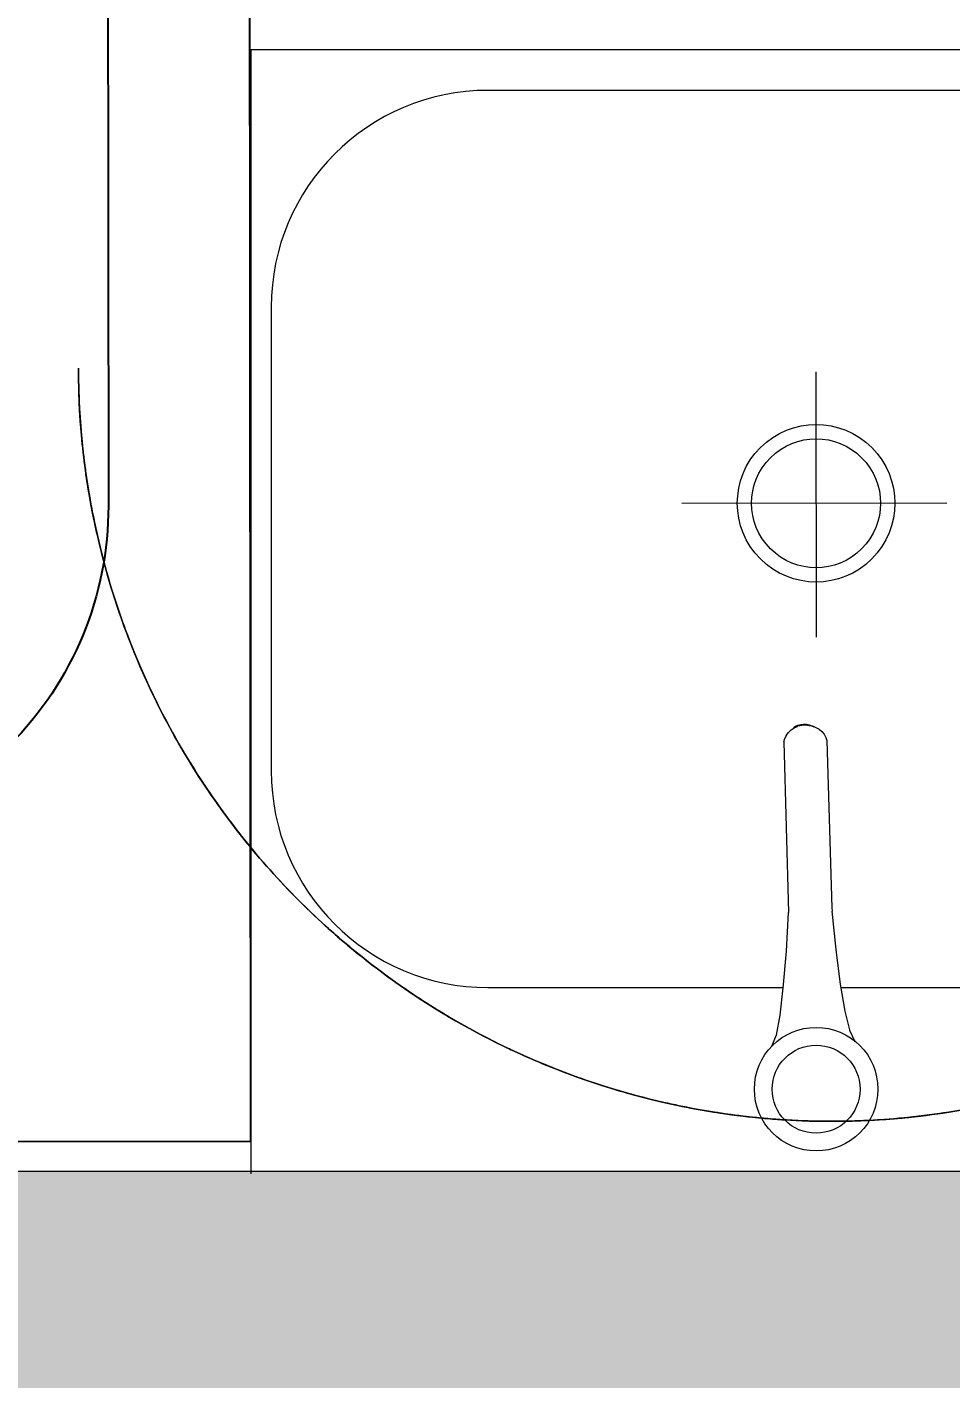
# Model space of a CAD drawing. Header units: millimetres. Extents: x -455656 to 9247092, y 0 to 412358.
# Drawn here: x -213563.7 to -213290.6, y 357166.7 to 357566 of the extents above; entities that cross this region are included whole.
import ezdxf
from ezdxf import colors
from ezdxf.entities.mleader import LeaderData, LeaderLine
from ezdxf.enums import TextEntityAlignment as Align
from ezdxf.math import Vec2, Vec3

# ---------------------------------------------------------------- set-up
doc = ezdxf.new("R2018")
doc.units = ezdxf.units.MM
doc.header["$MEASUREMENT"] = 0
doc.layers.get('0').update_dxf_attribs({"color": 250, "lineweight": 9})
doc.layers.add('АР_Названия помещений', color=124, linetype='Continuous', lineweight=5, plot=False)
for name, color, linetype, lineweight in [('АР_Номер помещения', 1, 'Continuous', 25), ('АР_Помещения_площадь', 19, 'Continuous', 9), ('подлога', 250, 'Continuous', 9)]:
    doc.layers.add(name, color=color, linetype=linetype, lineweight=lineweight)
doc.styles.add('ISOCPEUR', font='isocpeur.TTF', dxfattribs={"width": 0.7})
doc.styles.get("Standard").update_dxf_attribs({"font": 'isocpeur.TTF'})

# ---------------------------------------------------------------- blocks, each defined once
blk = doc.blocks.new('*U52')
at = {"color": 7, "style": 'ISOCPEUR', "width": 0.7, "flags": 1}
blk.add_attdef('КАТЕГОРИЯ', (-499.17, -2092.19), '', height=250, dxfattribs=at)
at = {"layer": 'АР_Номер помещения', "color": 7, "style": 'ISOCPEUR', "width": 0.7}
blk.add_attdef('НОМЕР_ПОМЕЩЕНИЯ', text='', height=300, dxfattribs=at).set_placement((2520.32, -1416.07), align=Align.MIDDLE_CENTER)
at = {"layer": 'АР_Помещения_площадь', "color": 7, "lineweight": 30, "width": 0.7, "flags": 104}
blk.add_attdef('ИМЯ_ПОМЕЩЕНИЯ', text='', height=100, dxfattribs=at).set_placement((157.63, 1217.14), align=Align.MIDDLE_CENTER)
at = {"layer": 'АР_Помещения_площадь', "color": 7, "style": 'ISOCPEUR', "width": 0.7}
blk.add_attdef('ПЛОЩАДЬ_ПОМЕЩЕНИЯ', text='', height=200, dxfattribs=at).set_placement((1399.12, -2454.1), align=Align.MIDDLE_RIGHT)
blk = doc.blocks.new('*U53')
at = {"color": 7, "style": 'ISOCPEUR', "width": 0.7, "flags": 1}
blk.add_attdef('КАТЕГОРИЯ', (-499.17, -2092.19), '', height=250, dxfattribs=at)
at = {"layer": 'АР_Номер помещения', "color": 7, "style": 'ISOCPEUR', "width": 0.7}
blk.add_attdef('НОМЕР_ПОМЕЩЕНИЯ', text='', height=300, dxfattribs=at).set_placement((2781.32, -1797.75), align=Align.MIDDLE_CENTER)
at = {"layer": 'АР_Помещения_площадь', "color": 7, "lineweight": 30, "width": 0.7, "flags": 104}
blk.add_attdef('ИМЯ_ПОМЕЩЕНИЯ', text='', height=100, dxfattribs=at).set_placement((157.63, 1217.14), align=Align.MIDDLE_CENTER)
at = {"layer": 'АР_Помещения_площадь', "color": 7, "style": 'ISOCPEUR', "width": 0.7}
blk.add_attdef('ПЛОЩАДЬ_ПОМЕЩЕНИЯ', text='', height=200, dxfattribs=at).set_placement((4654.37, -5003.83), align=Align.MIDDLE_RIGHT)
blk = doc.blocks.new('_DotSmall')
at = {"color": 0, "linetype": 'ByBlock', "const_width": 0.5}
blk.add_lwpolyline([(-0.0625, 0, 1), (0.0625, 0, 1)], format="xyb", close=True, dxfattribs=at)

msp = doc.modelspace()

# ---------------------------------------------------------------- hatches: boundary and pattern name
at = {"layer": 'подлога', "ltscale": 100}
h = msp.add_hatch(dxfattribs=at)
h.set_pattern_fill('AR-CONC', color=256, scale=30)
h.set_pattern_definition([(50, (0, 247657.5), (215.17805, -18.82564), [22.5, -247.5]), (355, (0, 247657.5), (-41.6254, 225.65764), [18, -198]), (100.45144, (17.93, 247655.93), (173.55265, 206.832), [19.12206, -210.34263]), (46.1842, (0, 247717.5), (320.1724, -49.65578), [33.75, -371.25]), (96.63564, (26.68, 247713.36), (280.3986, 292.2356), [28.6831, -315.51413]), (351.18416, (0, 247717.5), (280.3986, 292.2356), [27, -297]), (21, (30, 247702.5), (179.07212, -120.78567), [22.5, -247.5]), (326, (30, 247702.5), (72.9946, 217.54501), [18, -198]), (71.45144, (44.92, 247692.43), (252.06671, 96.75935), [19.12206, -210.34263]), (37.5, (0, 247657.5), (3.647957, 99.868156), [0, -195.6, 0, -201, 0, -198.75]), (7.5, (0, 247657.5), (78.92086, 118.323514), [0, -114.6, 0, -191.1, 0, -75.75]), (327.5, (-66.9, 247657.5), (160.14673, -6.766462), [0, -75, 0, -234, 0, -310.5]), (317.5, (-96.9, 247657.5), (174.95585, 30.031495), [0, -97.5, 0, -155.4, 0, -220.5])])
h.paths.add_polyline_path([(-212033.92, 358426.23), (-212153.92, 358426.23), (-212153.92, 357228.08), (-217983.92, 357228.08), (-217983.92, 357108.08), (-212153.92, 357108.08), (-212153.92, 355823.49), (-212033.92, 355823.49)])

# ---------------------------------------------------------------- linework, layer by layer
at = {"layer": 'подлога', "color": 132}
for p, q in [((-213160.49, 357559.3, 35.13), (-213497.49, 357559.3, 35.13)), ((-213497.49, 357559.3, 35.13), (-213497.49, 357227.3, 35.13)), ((-213230.49, 357547.3, 35.13), (-213427.49, 357547.3, 35.13)), ((-213491.49, 357483.3, 35.13), (-213491.49, 357346.3, 35.13)), ((-213330.55, 357464.16, 35.13), (-213330.47, 357385.85, 35.13)), ((-213291.83, 357425.39, 35.13), (-213370.14, 357425.3, 35.13)), ((-213338.64, 357357.67, 35.13), (-213337.87, 357358.39, 35.13)), ((-213338.64, 357357.67, 35.13), (-213337.87, 357358.39, 35.13)), ((-213337.87, 357358.39, 35.13), (-213336.97, 357358.99, 35.13)), ((-213337.87, 357358.39, 35.13), (-213336.97, 357358.99, 35.13)), ((-213337.14, 357359.12, 35.13), (-213336.61, 357359.47, 35.13)), ((-213336.97, 357358.99, 35.13), (-213335.95, 357359.44, 35.13)), ((-213336.97, 357358.99, 35.13), (-213335.95, 357359.44, 35.13)), ((-213336.61, 357359.47, 35.13), (-213335.85, 357359.81, 35.13)), ((-213336.34, 357359.48, 35.13), (-213335.27, 357359.76, 35.13)), ((-213336.34, 357359.48, 35.13), (-213335.27, 357359.76, 35.13)), ((-213335.85, 357359.81, 35.13), (-213335.03, 357360.03, 35.13)), ((-213335.27, 357359.76, 35.13), (-213334.17, 357359.88, 35.13)), ((-213335.27, 357359.76, 35.13), (-213334.17, 357359.88, 35.13)), ((-213335.03, 357360.03, 35.13), (-213334.18, 357360.12, 35.13)), ((-213334.18, 357360.12, 35.13), (-213333.33, 357360.08, 35.13)), ((-213334.17, 357359.88, 35.13), (-213333.07, 357359.83, 35.13)), ((-213334.17, 357359.88, 35.13), (-213333.07, 357359.83, 35.13)), ((-213333.33, 357360.08, 35.13), (-213332.5, 357359.91, 35.13)), ((-213333.07, 357359.83, 35.13), (-213331.99, 357359.6, 35.13)), ((-213333.07, 357359.83, 35.13), (-213331.99, 357359.6, 35.13)), ((-213332.5, 357359.91, 35.13), (-213331.71, 357359.61, 35.13)), ((-213331.71, 357359.61, 35.13), (-213331.16, 357359.29, 35.13)), ((-213331.6, 357359.57, 35.13), (-213330.56, 357359.17, 35.13)), ((-213331.6, 357359.57, 35.13), (-213330.56, 357359.17, 35.13)), ((-213330.56, 357359.17, 35.13), (-213329.63, 357358.63, 35.13)), ((-213330.56, 357359.17, 35.13), (-213329.63, 357358.63, 35.13)), ((-213329.63, 357358.63, 35.13), (-213328.82, 357357.95, 35.13)), ((-213329.63, 357358.63, 35.13), (-213328.82, 357357.95, 35.13)), ((-213340, 357354.9, 35.13), (-213339.74, 357355.87, 35.13)), ((-213340, 357354.9, 35.13), (-213339.74, 357355.87, 35.13)), ((-213340, 357354.9, 35.13), (-213338.67, 357304.51, 35.13)), ((-213340, 357354.9, 35.13), (-213338.67, 357304.51, 35.13)), ((-213339.74, 357355.87, 35.13), (-213339.29, 357356.79, 35.13)), ((-213339.3, 357356.79, 35.13), (-213338.64, 357357.67, 35.13)), ((-213328.82, 357357.95, 35.13), (-213328.11, 357357.11, 35.13)), ((-213328.12, 357357.11, 35.13), (-213327.62, 357356.22, 35.13)), ((-213328.12, 357357.11, 35.13), (-213327.62, 357356.22, 35.13)), ((-213327.62, 357356.22, 35.13), (-213327.3, 357355.26, 35.13)), ((-213327.62, 357356.22, 35.13), (-213327.3, 357355.26, 35.13)), ((-213327.3, 357355.26, 35.13), (-213325.88, 357305.88, 35.13)), ((-213323.09, 357282.3, 35.13), (-213230.49, 357282.3, 35.13))]:
    msp.add_line(p, q, dxfattribs=at)
at = {"layer": 'подлога', "color": 161}
for p, q in [((-213339.23, 357293.1, 35.13), (-213338.67, 357304.51, 35.13)), ((-213325.89, 357305.94, 35.13), (-213325.88, 357305.88, 35.13)), ((-213325.88, 357305.88, 35.13), (-213325.75, 357304.89, 35.13)), ((-213325.88, 357305.88, 35.13), (-213325.75, 357304.89, 35.13)), ((-213324.54, 357293.52, 35.13), (-213325.75, 357304.88, 35.13)), ((-213340.22, 357282.12, 35.13), (-213339.23, 357293.1, 35.13)), ((-213323.25, 357283.2, 35.13), (-213324.54, 357293.52, 35.13)), ((-213321.9, 357275.33, 35.13), (-213323.26, 357283.28, 35.13)), ((-213427.49, 357282.3, 35.13), (-213340.21, 357282.3, 35.13)), ((-213341.12, 357274.18, 35.13), (-213340.22, 357282.19, 35.13)), ((-213320.44, 357269.47, 35.13), (-213321.9, 357275.33, 35.13)), ((-213342.24, 357268.24, 35.13), (-213341.12, 357274.18, 35.13)), ((-213343.55, 357264.99, 35.13), (-213342.21, 357268.38, 35.13)), ((-213318.95, 357266.3, 35.13), (-213320.48, 357269.61, 35.13)), ((-213318.95, 357266.3, 35.13), (-213320.48, 357269.61, 35.13))]:
    msp.add_line(p, q, dxfattribs=at)
at = {"layer": 'подлога', "color": 132, "linetype": 'ByBlock', "lineweight": -2, "ltscale": 100, "elevation": 35.13}
msp.add_lwpolyline([(-214102.5, 357236.37), (-213497.5, 357236.9), (-213498.03, 357836.9), (-214103.03, 357836.37), (-214102.5, 357236.37)], dxfattribs=at)
msp.add_lwpolyline([(-213800.58, 357324.37), (-213939.78, 357324.24, -0.414214), (-214039.87, 357424.16), (-214040.09, 357672.97, -0.414214), (-213940.17, 357773.06), (-213639.92, 357773.33, -0.414214), (-213539.83, 357673.41), (-213539.61, 357424.6, -0.414214), (-213639.53, 357324.51), (-213780.58, 357324.38)], format="xyb", dxfattribs=at)
at = {"layer": 'подлога', "ltscale": 100}
msp.add_lwpolyline([(-217983.93, 357228.08), (-212153.92, 357228.08)], dxfattribs=at)
at = {"layer": 'подлога', "color": 132}
msp.add_circle((-213330.49, 357252.3, 35.13), 18.25, dxfattribs=at)
at = {"layer": 'подлога', "color": 161}
msp.add_circle((-213330.49, 357252.3, 35.13), 13, dxfattribs=at)
at = {"layer": 'подлога', "color": 132}
for centre, start, end in [((-213427.49, 357483.3, 35.13), 90, 180), ((-213427.49, 357346.3, 35.13), 180, 270)]:
    msp.add_arc(centre, 64, start, end, dxfattribs=at)
for major_axis in [(16.45, -16.45), (13.47, -13.47)]:
    msp.add_ellipse((-213330.51, 357425.35, 35.13), major_axis=major_axis, ratio=1, start_param=4.712389, end_param=10.995574, dxfattribs=at)
at = {"layer": 'подлога', "color": 161}
for points, knots in [([(-213548.44, 357465.3), (-213548.48, 357448.65), (-213544.68, 357415.38), (-213528.1, 357367.95), (-213501.37, 357325.41), (-213465.84, 357289.88), (-213423.3, 357263.15), (-213382.43, 357248.85), (-213356.33, 357244.67), (-213346.63, 357243.77)], [0, 0, 0, 0, 0.0714286, 0.1428571, 0.2142857, 0.2857143, 0.3571429, 0.4285714, 0.4703604, 0.4703604, 0.4703604, 0.4703604]), ([(-213346.63, 357243.77), (-213356.33, 357244.67), (-213382.43, 357248.85), (-213423.3, 357263.15), (-213465.84, 357289.88), (-213501.37, 357325.41), (-213528.1, 357367.95), (-213544.68, 357415.38), (-213548.48, 357448.65), (-213548.44, 357465.3)], [0.5296396, 0.5296396, 0.5296396, 0.5296396, 0.5714286, 0.6428571, 0.7142857, 0.7857143, 0.8571429, 0.9285714, 1, 1, 1, 1]), ([(-213346.63, 357243.77), (-213356.33, 357244.67), (-213382.43, 357248.85), (-213423.3, 357263.15), (-213465.84, 357289.88), (-213501.37, 357325.41), (-213528.1, 357367.95), (-213544.68, 357415.38), (-213548.48, 357448.65), (-213548.44, 357465.3)], [0.5296396, 0.5296396, 0.5296396, 0.5296396, 0.5714286, 0.6428571, 0.7142857, 0.7857143, 0.8571429, 0.9285714, 1, 1, 1, 1]), ([(-213548.44, 357465.3), (-213548.48, 357448.65), (-213544.68, 357415.38), (-213528.1, 357367.95), (-213501.37, 357325.41), (-213465.84, 357289.88), (-213423.3, 357263.15), (-213382.43, 357248.85), (-213356.33, 357244.67), (-213346.63, 357243.77)], [0, 0, 0, 0, 0.0714286, 0.1428571, 0.2142857, 0.2857143, 0.3571429, 0.4285714, 0.4703604, 0.4703604, 0.4703604, 0.4703604]), ([(-213544.55, 357423.86), (-213544.04, 357421.16), (-213542.54, 357414.01), (-213540.7, 357406.94), (-213539.41, 357402.58)], [0.05963791, 0.05963791, 0.05963791, 0.05963791, 0.07142857, 0.09097126, 0.09097126, 0.09097126, 0.09097126]), ([(-213539.41, 357402.58), (-213540.7, 357406.94), (-213542.54, 357414.01), (-213544.04, 357421.16), (-213544.55, 357423.86)], [0.90902874, 0.90902874, 0.90902874, 0.90902874, 0.92857143, 0.94036038, 0.94036038, 0.94036038, 0.94036038]), ([(-213539.41, 357402.58), (-213540.7, 357406.94), (-213542.54, 357414.01), (-213544.04, 357421.16), (-213544.55, 357423.86)], [0.90902874, 0.90902874, 0.90902874, 0.90902874, 0.92857143, 0.94036038, 0.94036038, 0.94036038, 0.94036038]), ([(-213544.55, 357423.86), (-213544.04, 357421.16), (-213542.54, 357414.01), (-213540.7, 357406.94), (-213539.41, 357402.58)], [0.05963791, 0.05963791, 0.05963791, 0.05963791, 0.07142857, 0.09097126, 0.09097126, 0.09097126, 0.09097126]), ([(-213532.7, 357383.11), (-213530.77, 357378.26), (-213527.85, 357371.6), (-213524.61, 357365.1), (-213523.68, 357363.28)], [0.12043446, 0.12043446, 0.12043446, 0.12043446, 0.14285714, 0.15161664, 0.15161664, 0.15161664, 0.15161664]), ([(-213523.68, 357363.28), (-213524.61, 357365.1), (-213527.85, 357371.6), (-213530.77, 357378.26), (-213532.7, 357383.11)], [0.84838336, 0.84838336, 0.84838336, 0.84838336, 0.85714286, 0.87956201, 0.87956201, 0.87956201, 0.87956201]), ([(-213523.68, 357363.28), (-213524.61, 357365.1), (-213527.85, 357371.6), (-213530.77, 357378.26), (-213532.7, 357383.11)], [0.84838336, 0.84838336, 0.84838336, 0.84838336, 0.85714286, 0.87956201, 0.87956201, 0.87956201, 0.87956201]), ([(-213532.7, 357383.11), (-213530.77, 357378.26), (-213527.85, 357371.6), (-213524.61, 357365.1), (-213523.68, 357363.28)], [0.12043446, 0.12043446, 0.12043446, 0.12043446, 0.14285714, 0.15161664, 0.15161664, 0.15161664, 0.15161664]), ([(-213500.78, 357327.68), (-213500.49, 357327.31), (-213496.24, 357321.95), (-213491.74, 357316.78), (-213487.35, 357312.16)], [0.21226795, 0.21226795, 0.21226795, 0.21226795, 0.21428571, 0.24163209, 0.24163209, 0.24163209, 0.24163209]), ([(-213487.36, 357312.17), (-213491.74, 357316.79), (-213496.24, 357321.95), (-213500.49, 357327.31), (-213500.78, 357327.68)], [0.75838304, 0.75838304, 0.75838304, 0.75838304, 0.78571429, 0.78773205, 0.78773205, 0.78773205, 0.78773205]), ([(-213487.36, 357312.17), (-213491.74, 357316.79), (-213496.24, 357321.95), (-213500.49, 357327.31), (-213500.78, 357327.68)], [0.75838304, 0.75838304, 0.75838304, 0.75838304, 0.78571429, 0.78773205, 0.78773205, 0.78773205, 0.78773205]), ([(-213500.78, 357327.68), (-213500.49, 357327.31), (-213496.24, 357321.95), (-213491.74, 357316.78), (-213487.35, 357312.16)], [0.21226795, 0.21226795, 0.21226795, 0.21226795, 0.21428571, 0.24163209, 0.24163209, 0.24163209, 0.24163209]), ([(-213471.55, 357297.06), (-213469.29, 357295.11), (-213464.04, 357290.74), (-213458.58, 357286.62), (-213455.45, 357284.38)], [0.27291929, 0.27291929, 0.27291929, 0.27291929, 0.28571429, 0.30224742, 0.30224742, 0.30224742, 0.30224742]), ([(-213455.45, 357284.38), (-213458.58, 357286.62), (-213464.04, 357290.74), (-213469.29, 357295.11), (-213471.55, 357297.06)], [0.69775257, 0.69775257, 0.69775257, 0.69775257, 0.71428571, 0.72708071, 0.72708071, 0.72708071, 0.72708071]), ([(-213455.45, 357284.38), (-213458.58, 357286.62), (-213464.04, 357290.74), (-213469.29, 357295.11), (-213471.55, 357297.06)], [0.69775257, 0.69775257, 0.69775257, 0.69775257, 0.71428571, 0.72708071, 0.72708071, 0.72708071, 0.72708071]), ([(-213471.55, 357297.06), (-213469.29, 357295.11), (-213464.04, 357290.74), (-213458.58, 357286.62), (-213455.45, 357284.38)], [0.27291929, 0.27291929, 0.27291929, 0.27291929, 0.28571429, 0.30224742, 0.30224742, 0.30224742, 0.30224742]), ([(-213437.05, 357272.53), (-213432.29, 357269.79), (-213426.23, 357266.59), (-213420.04, 357263.67), (-213418.81, 357263.11)], [0.33356546, 0.33356546, 0.33356546, 0.33356546, 0.35714286, 0.36294683, 0.36294683, 0.36294683, 0.36294683]), ([(-213418.81, 357263.11), (-213420.04, 357263.67), (-213426.23, 357266.59), (-213432.29, 357269.79), (-213437.05, 357272.53)], [0.63705317, 0.63705317, 0.63705317, 0.63705317, 0.64285714, 0.66643454, 0.66643454, 0.66643454, 0.66643454]), ([(-213418.81, 357263.11), (-213420.04, 357263.67), (-213426.23, 357266.59), (-213432.29, 357269.79), (-213437.05, 357272.53)], [0.63705317, 0.63705317, 0.63705317, 0.63705317, 0.64285714, 0.66643454, 0.66643454, 0.66643454, 0.66643454]), ([(-213437.05, 357272.53), (-213432.29, 357269.79), (-213426.23, 357266.59), (-213420.04, 357263.67), (-213418.81, 357263.11)], [0.33356546, 0.33356546, 0.33356546, 0.33356546, 0.35714286, 0.36294683, 0.36294683, 0.36294683, 0.36294683]), ([(-213314.74, 357243.08), (-213301.85, 357243.74), (-213272.47, 357247.79), (-213240.25, 357259.07), (-213221.59, 357268.74), (-213217.78, 357270.86)], [0.5160358, 0.5160358, 0.5160358, 0.5160358, 0.5714286, 0.6428571, 0.6615947, 0.6615947, 0.6615947, 0.6615947]), ([(-213217.78, 357270.86), (-213221.59, 357268.74), (-213240.25, 357259.07), (-213272.47, 357247.79), (-213301.85, 357243.74), (-213314.74, 357243.08)], [0.3384053, 0.3384053, 0.3384053, 0.3384053, 0.3571429, 0.4285714, 0.4839642, 0.4839642, 0.4839642, 0.4839642]), ([(-213217.78, 357270.86), (-213221.59, 357268.74), (-213240.25, 357259.07), (-213272.47, 357247.79), (-213301.85, 357243.74), (-213314.74, 357243.08)], [0.3384053, 0.3384053, 0.3384053, 0.3384053, 0.3571429, 0.4285714, 0.4839642, 0.4839642, 0.4839642, 0.4839642]), ([(-213314.74, 357243.08), (-213301.85, 357243.74), (-213272.47, 357247.79), (-213240.25, 357259.07), (-213221.59, 357268.74), (-213217.78, 357270.86)], [0.5160358, 0.5160358, 0.5160358, 0.5160358, 0.5714286, 0.6428571, 0.6615947, 0.6615947, 0.6615947, 0.6615947]), ([(-213378.82, 357249.18), (-213377.7, 357248.9), (-213370.62, 357247.23), (-213363.46, 357245.9), (-213357.4, 357245.04)], [0.42361631, 0.42361631, 0.42361631, 0.42361631, 0.42857143, 0.45485042, 0.45485042, 0.45485042, 0.45485042]), ([(-213357.4, 357245.04), (-213363.46, 357245.9), (-213370.62, 357247.23), (-213377.7, 357248.9), (-213378.82, 357249.18)], [0.54514958, 0.54514958, 0.54514958, 0.54514958, 0.57142857, 0.57638369, 0.57638369, 0.57638369, 0.57638369]), ([(-213357.4, 357245.04), (-213363.46, 357245.9), (-213370.62, 357247.23), (-213377.7, 357248.9), (-213378.82, 357249.18)], [0.54514958, 0.54514958, 0.54514958, 0.54514958, 0.57142857, 0.57638369, 0.57638369, 0.57638369, 0.57638369]), ([(-213378.82, 357249.18), (-213377.7, 357248.9), (-213370.62, 357247.23), (-213363.46, 357245.9), (-213357.4, 357245.04)], [0.42361631, 0.42361631, 0.42361631, 0.42361631, 0.42857143, 0.45485042, 0.45485042, 0.45485042, 0.45485042]), ([(-213339.81, 357243.23), (-213335.19, 357242.95), (-213329.11, 357242.76), (-213323.03, 357242.82), (-213321.57, 357242.84)], [0.48014619, 0.48014619, 0.48014619, 0.48014619, 0.5, 0.50624923, 0.50624923, 0.50624923, 0.50624923]), ([(-213321.57, 357242.84), (-213323.03, 357242.82), (-213329.11, 357242.76), (-213335.19, 357242.95), (-213339.81, 357243.23)], [0.49375077, 0.49375077, 0.49375077, 0.49375077, 0.5, 0.51985381, 0.51985381, 0.51985381, 0.51985381]), ([(-213321.57, 357242.84), (-213323.03, 357242.82), (-213329.11, 357242.76), (-213335.19, 357242.95), (-213339.81, 357243.23)], [0.49375077, 0.49375077, 0.49375077, 0.49375077, 0.5, 0.51985381, 0.51985381, 0.51985381, 0.51985381]), ([(-213339.81, 357243.23), (-213335.19, 357242.95), (-213329.11, 357242.76), (-213323.03, 357242.82), (-213321.57, 357242.84)], [0.48014619, 0.48014619, 0.48014619, 0.48014619, 0.5, 0.50624923, 0.50624923, 0.50624923, 0.50624923]), ([(-213339.23, 357243.2), (-213334.8, 357242.93), (-213328.92, 357242.76), (-213323.03, 357242.82), (-213321.57, 357242.84)], [0.48098207, 0.48098207, 0.48098207, 0.48098207, 0.5, 0.50624921, 0.50624921, 0.50624921, 0.50624921]), ([(-213321.57, 357242.84), (-213323.03, 357242.82), (-213328.92, 357242.76), (-213334.8, 357242.93), (-213339.23, 357243.2)], [0.49375077, 0.49375077, 0.49375077, 0.49375077, 0.5, 0.51901793, 0.51901793, 0.51901793, 0.51901793]), ([(-213321.57, 357242.84), (-213323.03, 357242.82), (-213328.92, 357242.76), (-213334.8, 357242.93), (-213339.23, 357243.2)], [0.49375077, 0.49375077, 0.49375077, 0.49375077, 0.5, 0.51901793, 0.51901793, 0.51901793, 0.51901793]), ([(-213339.23, 357243.2), (-213334.8, 357242.93), (-213328.92, 357242.76), (-213323.03, 357242.82), (-213321.57, 357242.84)], [0.48098207, 0.48098207, 0.48098207, 0.48098207, 0.5, 0.50624921, 0.50624921, 0.50624921, 0.50624921])]:
    msp.add_open_spline(points, degree=3, knots=knots, dxfattribs=at)
for points in [[(-213548.44, 357465.3), (-213548.46, 357458.23), (-213548.12, 357451.17), (-213547.45, 357444.13)], [(-213547.45, 357444.13), (-213548.12, 357451.17), (-213548.46, 357458.23), (-213548.44, 357465.3)], [(-213547.45, 357444.13), (-213548.12, 357451.17), (-213548.46, 357458.23), (-213548.44, 357465.3)], [(-213548.44, 357465.3), (-213548.46, 357458.23), (-213548.12, 357451.17), (-213547.45, 357444.13)], [(-213547.45, 357444.13), (-213546.8, 357437.33), (-213545.83, 357430.57), (-213544.55, 357423.86)], [(-213544.55, 357423.86), (-213545.83, 357430.57), (-213546.8, 357437.34), (-213547.45, 357444.13)], [(-213544.55, 357423.86), (-213545.83, 357430.57), (-213546.8, 357437.34), (-213547.45, 357444.13)], [(-213547.45, 357444.13), (-213546.8, 357437.33), (-213545.83, 357430.57), (-213544.55, 357423.86)], [(-213544.55, 357423.86), (-213544.55, 357423.86), (-213544.55, 357423.86), (-213544.55, 357423.86)], [(-213544.55, 357423.86), (-213544.55, 357423.86), (-213544.55, 357423.86), (-213544.55, 357423.86)], [(-213539.41, 357402.58), (-213537.48, 357395.99), (-213535.24, 357389.49), (-213532.7, 357383.11)], [(-213532.7, 357383.11), (-213535.24, 357389.49), (-213537.48, 357395.99), (-213539.41, 357402.58)], [(-213532.7, 357383.11), (-213535.24, 357389.49), (-213537.48, 357395.99), (-213539.41, 357402.58)], [(-213539.41, 357402.58), (-213537.48, 357395.99), (-213535.24, 357389.49), (-213532.7, 357383.11)], [(-213532.7, 357383.11), (-213532.7, 357383.11), (-213532.7, 357383.11), (-213532.7, 357383.11)], [(-213532.7, 357383.11), (-213532.7, 357383.11), (-213532.7, 357383.11), (-213532.7, 357383.11)], [(-213532.7, 357383.11), (-213532.7, 357383.11), (-213532.7, 357383.11), (-213532.7, 357383.11)], [(-213532.7, 357383.11), (-213532.7, 357383.11), (-213532.7, 357383.11), (-213532.7, 357383.11)], [(-213523.68, 357363.28), (-213520.54, 357357.2), (-213517.11, 357351.26), (-213513.43, 357345.49)], [(-213513.43, 357345.49), (-213517.12, 357351.26), (-213520.54, 357357.2), (-213523.68, 357363.28)], [(-213513.43, 357345.49), (-213517.12, 357351.26), (-213520.54, 357357.2), (-213523.68, 357363.28)], [(-213523.68, 357363.28), (-213520.54, 357357.2), (-213517.11, 357351.26), (-213513.43, 357345.49)], [(-213513.43, 357345.49), (-213513.43, 357345.48), (-213513.43, 357345.48), (-213513.43, 357345.48)], [(-213513.42, 357345.48), (-213513.43, 357345.48), (-213513.43, 357345.49), (-213513.43, 357345.49)], [(-213513.42, 357345.48), (-213513.43, 357345.48), (-213513.43, 357345.49), (-213513.43, 357345.49)], [(-213513.43, 357345.49), (-213513.43, 357345.48), (-213513.43, 357345.48), (-213513.43, 357345.48)], [(-213513.43, 357345.48), (-213509.5, 357339.35), (-213505.28, 357333.4), (-213500.78, 357327.68)], [(-213513.43, 357345.48), (-213509.5, 357339.35), (-213505.28, 357333.4), (-213500.78, 357327.68)], [(-213500.78, 357327.68), (-213505.28, 357333.4), (-213509.5, 357339.34), (-213513.42, 357345.48)], [(-213500.78, 357327.68), (-213505.28, 357333.4), (-213509.5, 357339.34), (-213513.42, 357345.48)], [(-213487.34, 357312.15), (-213487.35, 357312.16), (-213487.35, 357312.16), (-213487.36, 357312.17)], [(-213487.34, 357312.15), (-213487.35, 357312.16), (-213487.35, 357312.16), (-213487.36, 357312.17)], [(-213487.35, 357312.16), (-213487.35, 357312.16), (-213487.35, 357312.16), (-213487.35, 357312.16)], [(-213487.35, 357312.16), (-213482.33, 357306.87), (-213477.06, 357301.83), (-213471.55, 357297.06)], [(-213487.35, 357312.16), (-213487.35, 357312.16), (-213487.35, 357312.16), (-213487.35, 357312.16)], [(-213487.35, 357312.16), (-213482.33, 357306.87), (-213477.06, 357301.83), (-213471.55, 357297.06)], [(-213471.55, 357297.06), (-213477.05, 357301.83), (-213482.33, 357306.86), (-213487.34, 357312.15)], [(-213471.55, 357297.06), (-213477.05, 357301.83), (-213482.33, 357306.86), (-213487.34, 357312.15)], [(-213455.45, 357284.38), (-213455.44, 357284.37), (-213455.44, 357284.37), (-213455.43, 357284.36)], [(-213455.41, 357284.35), (-213455.43, 357284.36), (-213455.44, 357284.37), (-213455.45, 357284.38)], [(-213455.41, 357284.35), (-213455.43, 357284.36), (-213455.44, 357284.37), (-213455.45, 357284.38)], [(-213455.45, 357284.38), (-213455.44, 357284.37), (-213455.44, 357284.37), (-213455.43, 357284.36)], [(-213455.43, 357284.36), (-213449.5, 357280.12), (-213443.37, 357276.17), (-213437.05, 357272.53)], [(-213455.43, 357284.36), (-213449.5, 357280.12), (-213443.37, 357276.17), (-213437.05, 357272.53)], [(-213437.05, 357272.53), (-213443.36, 357276.17), (-213449.49, 357280.11), (-213455.41, 357284.35)], [(-213437.05, 357272.53), (-213443.36, 357276.17), (-213449.49, 357280.11), (-213455.41, 357284.35)], [(-213418.81, 357263.11), (-213412.19, 357260.07), (-213405.42, 357257.35), (-213398.54, 357254.98)], [(-213398.54, 357254.98), (-213405.42, 357257.35), (-213412.19, 357260.07), (-213418.81, 357263.11)], [(-213398.54, 357254.98), (-213405.42, 357257.35), (-213412.19, 357260.07), (-213418.81, 357263.11)], [(-213418.81, 357263.11), (-213412.19, 357260.07), (-213405.42, 357257.35), (-213398.54, 357254.98)], [(-213398.54, 357254.98), (-213392.06, 357252.74), (-213385.48, 357250.81), (-213378.82, 357249.18)], [(-213378.82, 357249.18), (-213385.48, 357250.81), (-213392.06, 357252.74), (-213398.54, 357254.98)], [(-213378.82, 357249.18), (-213385.48, 357250.81), (-213392.06, 357252.74), (-213398.54, 357254.98)], [(-213398.54, 357254.98), (-213392.06, 357252.74), (-213385.48, 357250.81), (-213378.82, 357249.18)], [(-213357.4, 357245.04), (-213353.82, 357244.53), (-213350.23, 357244.1), (-213346.63, 357243.77)], [(-213346.63, 357243.77), (-213350.23, 357244.1), (-213353.82, 357244.53), (-213357.4, 357245.04)], [(-213346.63, 357243.77), (-213350.23, 357244.1), (-213353.82, 357244.53), (-213357.4, 357245.04)], [(-213357.4, 357245.04), (-213353.82, 357244.53), (-213350.23, 357244.1), (-213346.63, 357243.77)], [(-213346.63, 357243.77), (-213344.36, 357243.55), (-213342.09, 357243.38), (-213339.81, 357243.23)], [(-213339.81, 357243.23), (-213342.09, 357243.38), (-213344.36, 357243.55), (-213346.63, 357243.77)], [(-213339.81, 357243.23), (-213342.09, 357243.38), (-213344.36, 357243.55), (-213346.63, 357243.77)], [(-213346.63, 357243.77), (-213344.36, 357243.55), (-213342.09, 357243.38), (-213339.81, 357243.23)], [(-213346.63, 357243.77), (-213346.25, 357243.73), (-213345.87, 357243.7), (-213345.49, 357243.66)], [(-213345.49, 357243.66), (-213345.87, 357243.7), (-213346.25, 357243.73), (-213346.63, 357243.77)], [(-213345.49, 357243.66), (-213345.87, 357243.7), (-213346.25, 357243.73), (-213346.63, 357243.77)], [(-213346.63, 357243.77), (-213346.25, 357243.73), (-213345.87, 357243.7), (-213345.49, 357243.66)], [(-213345.49, 357243.66), (-213343.6, 357243.5), (-213341.71, 357243.35), (-213339.81, 357243.23)], [(-213339.81, 357243.23), (-213341.71, 357243.35), (-213343.6, 357243.5), (-213345.49, 357243.66)], [(-213339.81, 357243.23), (-213341.71, 357243.35), (-213343.6, 357243.5), (-213345.49, 357243.66)], [(-213345.49, 357243.66), (-213343.6, 357243.5), (-213341.71, 357243.35), (-213339.81, 357243.23)], [(-213339.81, 357243.23), (-213339.62, 357243.22), (-213339.42, 357243.21), (-213339.23, 357243.2)], [(-213339.23, 357243.2), (-213339.42, 357243.21), (-213339.62, 357243.22), (-213339.81, 357243.23)], [(-213339.23, 357243.2), (-213339.42, 357243.21), (-213339.62, 357243.22), (-213339.81, 357243.23)], [(-213339.81, 357243.23), (-213339.62, 357243.22), (-213339.42, 357243.21), (-213339.23, 357243.2)], [(-213321.57, 357242.84), (-213319.29, 357242.89), (-213317.02, 357242.97), (-213314.74, 357243.08)], [(-213314.74, 357243.08), (-213317.02, 357242.97), (-213319.29, 357242.89), (-213321.57, 357242.84)], [(-213314.74, 357243.08), (-213317.02, 357242.97), (-213319.29, 357242.89), (-213321.57, 357242.84)], [(-213321.57, 357242.84), (-213319.29, 357242.89), (-213317.02, 357242.97), (-213314.74, 357243.08)], [(-213321.57, 357242.84), (-213319.29, 357242.89), (-213317.02, 357242.97), (-213314.74, 357243.08)], [(-213314.74, 357243.08), (-213317.02, 357242.97), (-213319.29, 357242.89), (-213321.57, 357242.84)], [(-213314.74, 357243.08), (-213317.02, 357242.97), (-213319.29, 357242.89), (-213321.57, 357242.84)], [(-213321.57, 357242.84), (-213319.29, 357242.89), (-213317.02, 357242.97), (-213314.74, 357243.08)], [(-213314.74, 357243.08), (-213310.85, 357243.28), (-213306.97, 357243.58), (-213303.1, 357243.98)], [(-213303.1, 357243.98), (-213306.97, 357243.58), (-213310.85, 357243.28), (-213314.74, 357243.08)], [(-213303.1, 357243.98), (-213306.97, 357243.58), (-213310.85, 357243.28), (-213314.74, 357243.08)], [(-213314.74, 357243.08), (-213310.85, 357243.28), (-213306.97, 357243.58), (-213303.1, 357243.98)], [(-213303.1, 357243.98), (-213298.54, 357244.45), (-213293.99, 357245.06), (-213289.46, 357245.81)], [(-213289.46, 357245.81), (-213293.99, 357245.06), (-213298.53, 357244.45), (-213303.1, 357243.98)], [(-213289.46, 357245.81), (-213293.99, 357245.06), (-213298.53, 357244.45), (-213303.1, 357243.98)], [(-213303.1, 357243.98), (-213298.54, 357244.45), (-213293.99, 357245.06), (-213289.46, 357245.81)]]:
    msp.add_open_spline(points, degree=3, dxfattribs=at)

# ---------------------------------------------------------------- block references
at = {"layer": 'подлога'}
ref = msp.add_blockref('*U52', (-217247.64, 366337.34), dxfattribs=at)
lines = msp.add_mtext('\\W0.8000;Холодный цех', dxfattribs={"layer": 'АР_Названия помещений', "insert": (-215396.5, 365259), "char_height": 2696.6508, "width": 926.94, "attachment_point": 1})
ref.add_attrib('ИМЯ_ПОМЕЩЕНИЯ', '', (-215396.5, 365259), dxfattribs={"flags": 104}).embed_mtext(lines)
ref = msp.add_blockref('*U53', (-217247.73, 363164.3), dxfattribs=at)
lines = msp.add_mtext('\\W0.8000;Горячий цех', dxfattribs={"layer": 'АР_Названия помещений', "insert": (-214485.6, 360598.71), "char_height": 2696.6508, "width": 926.94, "attachment_point": 1})
ref.add_attrib('ИМЯ_ПОМЕЩЕНИЯ', '', (-214485.6, 360598.71), dxfattribs={"flags": 104}).embed_mtext(lines)

# ---------------------------------------------------------------- leaders
ml = msp.add_multileader_mtext('Standard', dxfattribs=at)
ml.set_content('{\\W0.8;-2,250}', color=256, style='ISOCPEUR')
ml.set_leader_properties(color=256, linetype='Continuous', lineweight=-1)
ml.set_arrow_properties(name='DOTSMALL')
ml.build(insert=Vec2(0, 0))
ml.multileader.update_dxf_attribs({"has_text_frame": 1, "text_left_attachment_type": 4, "text_right_attachment_type": 4, "dogleg_length": 100, "arrow_head_size": 180})
ctx = ml.context
ctx.base_point, ctx.char_height, ctx.arrow_head_size, ctx.landing_gap_size, ctx.plane_origin = Vec3(-297233.62, 376010.36), 250, 180, 50, Vec3(-296855.54, 374536.34)
ctx.left_attachment, ctx.right_attachment = 4, 4
notes = []
notes.append((ctx, [(0, (0, 0, 0), (0, 0), (1, 0), 1, [])]))
ctx.mtext.insert, ctx.mtext.width, ctx.mtext.defined_height, ctx.mtext.line_spacing_style, ctx.mtext.flow_direction = Vec3(-297183.62, 376343.69), 769.989, 343.89, 2, 5
ml = msp.add_multileader_mtext('Standard', dxfattribs=at)
ml.set_content('{\\W0.8;-2,550}', color=256, style='ISOCPEUR')
ml.set_leader_properties(color=256, linetype='Continuous', lineweight=-1)
ml.set_arrow_properties(name='DOTSMALL')
ml.build(insert=Vec2(0, 0))
ml.multileader.update_dxf_attribs({"has_text_frame": 1, "text_left_attachment_type": 4, "text_right_attachment_type": 4, "dogleg_length": 100, "arrow_head_size": 180})
ctx = ml.context
ctx.base_point, ctx.char_height, ctx.arrow_head_size, ctx.landing_gap_size, ctx.plane_origin = Vec3(-302775.82, 371600.76, -1.96), 250, 180, 50, Vec3(-302295.49, 369356.75, -1.96)
ctx.left_attachment, ctx.right_attachment = 4, 4
notes.append((ctx, [(0, (0, 0, 0), (0, 0), (1, 0), 1, [])]))
ctx.mtext.insert, ctx.mtext.width, ctx.mtext.defined_height, ctx.mtext.line_spacing_style, ctx.mtext.flow_direction = Vec3(-302725.82, 371934.1, -1.96), 801.0864, 330.71, 2, 5
ml = msp.add_multileader_mtext('Standard', dxfattribs=at)
ml.set_content('{\\W0.8;-2,250}', color=256, style='ISOCPEUR')
ml.set_leader_properties(color=256, linetype='Continuous', lineweight=-1)
ml.set_arrow_properties(name='DOTSMALL')
ml.build(insert=Vec2(0, 0))
ml.multileader.update_dxf_attribs({"has_text_frame": 1, "text_left_attachment_type": 4, "text_right_attachment_type": 4, "dogleg_length": 100, "arrow_head_size": 180})
ctx = ml.context
ctx.base_point, ctx.char_height, ctx.arrow_head_size, ctx.landing_gap_size, ctx.plane_origin = Vec3(-298305.8, 367924.54, 0), 250, 180, 50, Vec3(-302964.31, 364072.23, 0)
ctx.left_attachment, ctx.right_attachment = 4, 4
notes.append((ctx, [(0, (0, 0, 0), (0, 0), (1, 0), 1, [])]))
ctx.mtext.insert, ctx.mtext.width, ctx.mtext.defined_height, ctx.mtext.line_spacing_style, ctx.mtext.flow_direction = Vec3(-298255.8, 368257.88, 0), 769.989, 343.89, 2, 5
ml = msp.add_multileader_mtext('Standard', dxfattribs=at)
ml.set_content('{\\W0.8;-2,550}', color=256, style='ISOCPEUR')
ml.set_leader_properties(color=256, linetype='Continuous', lineweight=-1)
ml.set_arrow_properties(name='DOTSMALL')
ml.build(insert=Vec2(0, 0))
ml.multileader.update_dxf_attribs({"has_text_frame": 1, "text_left_attachment_type": 4, "text_right_attachment_type": 4, "dogleg_length": 100, "arrow_head_size": 180})
ctx = ml.context
ctx.base_point, ctx.char_height, ctx.arrow_head_size, ctx.landing_gap_size, ctx.plane_origin = Vec3(-314736.01, 367730.78, -1.96), 250, 180, 50, Vec3(-314255.68, 365486.76, -1.96)
ctx.left_attachment, ctx.right_attachment = 4, 4
notes.append((ctx, [(0, (0, 0, 0), (0, 0), (1, 0), 1, [])]))
ctx.mtext.insert, ctx.mtext.width, ctx.mtext.defined_height, ctx.mtext.line_spacing_style, ctx.mtext.flow_direction = Vec3(-314686.01, 368064.11, -1.96), 801.0864, 330.71, 2, 5
ml = msp.add_multileader_mtext('Standard', dxfattribs=at)
ml.set_content('{\\W0.8;-2,250}', color=256, style='ISOCPEUR')
ml.set_leader_properties(color=256, linetype='Continuous', lineweight=-1)
ml.set_arrow_properties(name='DOTSMALL')
ml.build(insert=Vec2(0, 0))
ml.multileader.update_dxf_attribs({"has_text_frame": 1, "text_left_attachment_type": 4, "text_right_attachment_type": 4, "dogleg_length": 100, "arrow_head_size": 180})
ctx = ml.context
ctx.base_point, ctx.char_height, ctx.arrow_head_size, ctx.landing_gap_size, ctx.plane_origin = Vec3(-336127.5, 364643.36, 0), 250, 180, 50, Vec3(-337173.96, 363586.26, 0)
ctx.left_attachment, ctx.right_attachment = 4, 4
notes.append((ctx, [(0, (0, 0, 0), (0, 0), (1, 0), 1, [])]))
ctx.mtext.insert, ctx.mtext.width, ctx.mtext.defined_height, ctx.mtext.line_spacing_style, ctx.mtext.flow_direction = Vec3(-336077.5, 364976.69, 0), 769.989, 343.89, 2, 5
ml = msp.add_multileader_mtext('Standard', dxfattribs=at)
ml.set_content('{\\W0.8;-2,650}', color=256, style='ISOCPEUR')
ml.set_leader_properties(color=256, linetype='Continuous', lineweight=-1)
ml.set_arrow_properties(name='DOTSMALL')
ml.build(insert=Vec2(0, 0))
ml.multileader.update_dxf_attribs({"has_text_frame": 1, "text_left_attachment_type": 4, "text_right_attachment_type": 4, "dogleg_length": 100, "arrow_head_size": 180})
ctx = ml.context
ctx.base_point, ctx.char_height, ctx.arrow_head_size, ctx.landing_gap_size, ctx.plane_origin = Vec3(-302139.5, 361891.17), 250, 180, 50, Vec3(-302336.26, 360160.35)
ctx.left_attachment, ctx.right_attachment = 4, 4
notes.append((ctx, [(0, (0, 0, 0), (0, 0), (1, 0), 1, [])]))
ctx.mtext.insert, ctx.mtext.width, ctx.mtext.defined_height, ctx.mtext.line_spacing_style, ctx.mtext.flow_direction = Vec3(-302089.5, 362224.5), 881.1858, 430.99, 2, 5
for ctx, leaders in notes:
    for number, flags, end, landing, length, lines in leaders:
        leader = LeaderData()
        leader.index, (leader.has_last_leader_line, leader.has_dogleg_vector, leader.attachment_direction) = number, flags
        leader.last_leader_point, leader.dogleg_vector, leader.dogleg_length = Vec3(end), Vec3(landing), length
        for number, points, colour, breaks in lines:
            line = LeaderLine()
            line.index, line.vertices, line.color, line.breaks = number, Vec3.list(points), colors.encode_raw_color(colour), breaks
            leader.lines.append(line)
        ctx.leaders.append(leader)

doc.saveas('drawing.dxf')
